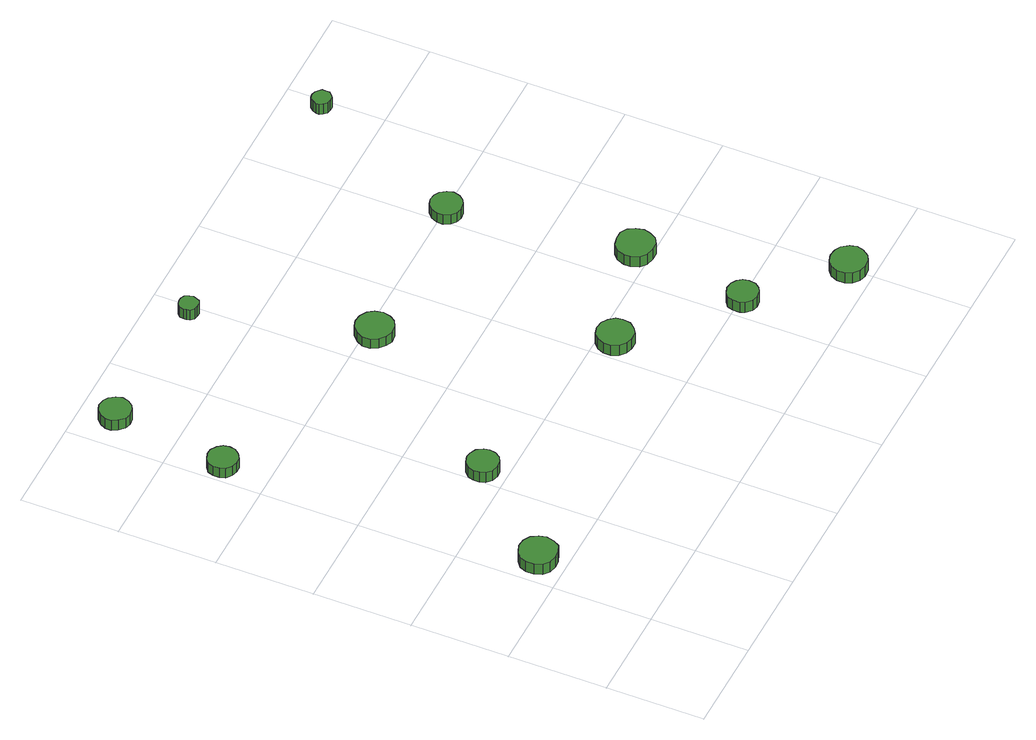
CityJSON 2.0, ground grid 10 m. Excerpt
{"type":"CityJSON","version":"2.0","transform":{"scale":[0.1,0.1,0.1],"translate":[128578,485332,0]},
"CityObjects":{
"tree1":{"type":"SolitaryVegetationObject","attributes":{"function":"something"},"geometry":[{"type":"MultiSurface","lod":"1","boundaries":[[[0,1,2,3,4,5,6,7,8,9,10,11,12,13,14]],[[15,16,17,18,19,20,21,22,23,24,25,26,27,28,29]],[[0,29,28,1]],[[1,28,27,2]],[[2,27,26,3]],[[3,26,25,4]],[[4,25,24,5]],[[5,24,23,6]],[[6,23,22,7]],[[7,22,21,8]],[[8,21,20,9]],[[9,20,19,10]],[[10,19,18,11]],[[11,18,17,12]],[[12,17,16,13]],[[13,16,15,14]],[[14,15,29,0]]]}]},
"tree2":{"type":"SolitaryVegetationObject","attributes":{"function":"something"},"geometry":[{"type":"MultiSurface","lod":"1","boundaries":[[[30,31,32,33,34,35,36,37,38,39,40,41,42,43,44]],[[45,46,47,48,49,50,51,52,53,54,55,56,57,58,59]],[[30,59,58,31]],[[31,58,57,32]],[[32,57,56,33]],[[33,56,55,34]],[[34,55,54,35]],[[35,54,53,36]],[[36,53,52,37]],[[37,52,51,38]],[[38,51,50,39]],[[39,50,49,40]],[[40,49,48,41]],[[41,48,47,42]],[[42,47,46,43]],[[43,46,45,44]],[[44,45,59,30]]]}]},
"tree3":{"type":"SolitaryVegetationObject","attributes":{"function":"something"},"geometry":[{"type":"MultiSurface","lod":"1","boundaries":[[[60,61,62,63,64,65,66,67,68,69,70,71,72,73,74]],[[75,76,77,78,79,80,81,82,83,84,85,86,87,88,89]],[[60,89,88,61]],[[61,88,87,62]],[[62,87,86,63]],[[63,86,85,64]],[[64,85,84,65]],[[65,84,83,66]],[[66,83,82,67]],[[67,82,81,68]],[[68,81,80,69]],[[69,80,79,70]],[[70,79,78,71]],[[71,78,77,72]],[[72,77,76,73]],[[73,76,75,74]],[[74,75,89,60]]]}]},
"tree4":{"type":"SolitaryVegetationObject","attributes":{"function":"something"},"geometry":[{"type":"MultiSurface","lod":"1","boundaries":[[[90,91,92,93,94,95,96,97,98,99,100,101,102,103,104]],[[105,106,107,108,109,110,111,112,113,114,115,116,117,118,119]],[[90,119,118,91]],[[91,118,117,92]],[[92,117,116,93]],[[93,116,115,94]],[[94,115,114,95]],[[95,114,113,96]],[[96,113,112,97]],[[97,112,111,98]],[[98,111,110,99]],[[99,110,109,100]],[[100,109,108,101]],[[101,108,107,102]],[[102,107,106,103]],[[103,106,105,104]],[[104,105,119,90]]]}]},
"tree5":{"type":"SolitaryVegetationObject","attributes":{"function":"something"},"geometry":[{"type":"MultiSurface","lod":"1","boundaries":[[[120,121,122,123,124,125,126,127,128,129,130,131,132,133,134]],[[135,136,137,138,139,140,141,142,143,144,145,146,147,148,149]],[[120,149,148,121]],[[121,148,147,122]],[[122,147,146,123]],[[123,146,145,124]],[[124,145,144,125]],[[125,144,143,126]],[[126,143,142,127]],[[127,142,141,128]],[[128,141,140,129]],[[129,140,139,130]],[[130,139,138,131]],[[131,138,137,132]],[[132,137,136,133]],[[133,136,135,134]],[[134,135,149,120]]]}]},
"tree6":{"type":"SolitaryVegetationObject","attributes":{"function":"something"},"geometry":[{"type":"MultiSurface","lod":"1","boundaries":[[[150,151,152,153,154,155,156,157,158,159,160,161,162,163,164]],[[165,166,167,168,169,170,171,172,173,174,175,176,177,178,179]],[[150,179,178,151]],[[151,178,177,152]],[[152,177,176,153]],[[153,176,175,154]],[[154,175,174,155]],[[155,174,173,156]],[[156,173,172,157]],[[157,172,171,158]],[[158,171,170,159]],[[159,170,169,160]],[[160,169,168,161]],[[161,168,167,162]],[[162,167,166,163]],[[163,166,165,164]],[[164,165,179,150]]]}]},
"tree7":{"type":"SolitaryVegetationObject","attributes":{"function":"something"},"geometry":[{"type":"MultiSurface","lod":"1","boundaries":[[[180,181,182,183,184,185,186,187,188,189,190,191,192,193,194]],[[195,196,197,198,199,200,201,202,203,204,205,206,207,208,209]],[[180,209,208,181]],[[181,208,207,182]],[[182,207,206,183]],[[183,206,205,184]],[[184,205,204,185]],[[185,204,203,186]],[[186,203,202,187]],[[187,202,201,188]],[[188,201,200,189]],[[189,200,199,190]],[[190,199,198,191]],[[191,198,197,192]],[[192,197,196,193]],[[193,196,195,194]],[[194,195,209,180]]]}]},
"tree8":{"type":"SolitaryVegetationObject","attributes":{"function":"something"},"geometry":[{"type":"MultiSurface","lod":"1","boundaries":[[[210,211,212,213,214,215,216,217,218,219,220,221,222,223,224]],[[225,226,227,228,229,230,231,232,233,234,235,236,237,238,239]],[[210,239,238,211]],[[211,238,237,212]],[[212,237,236,213]],[[213,236,235,214]],[[214,235,234,215]],[[215,234,233,216]],[[216,233,232,217]],[[217,232,231,218]],[[218,231,230,219]],[[219,230,229,220]],[[220,229,228,221]],[[221,228,227,222]],[[222,227,226,223]],[[223,226,225,224]],[[224,225,239,210]]]}]},
"tree9":{"type":"SolitaryVegetationObject","attributes":{"function":"something"},"geometry":[{"type":"MultiSurface","lod":"1","boundaries":[[[240,241,242,243,244,245,246,247,248,249,250,251,252,253,254]],[[255,256,257,258,259,260,261,262,263,264,265,266,267,268,269]],[[240,269,268,241]],[[241,268,267,242]],[[242,267,266,243]],[[243,266,265,244]],[[244,265,264,245]],[[245,264,263,246]],[[246,263,262,247]],[[247,262,261,248]],[[248,261,260,249]],[[249,260,259,250]],[[250,259,258,251]],[[251,258,257,252]],[[252,257,256,253]],[[253,256,255,254]],[[254,255,269,240]]]}]},
"tree10":{"type":"SolitaryVegetationObject","attributes":{"function":"something"},"geometry":[{"type":"MultiSurface","lod":"1","boundaries":[[[270,271,272,273,274,275,276,277,278,279,280,281,282,283,284]],[[285,286,287,288,289,290,291,292,293,294,295,296,297,298,299]],[[270,299,298,271]],[[271,298,297,272]],[[272,297,296,273]],[[273,296,295,274]],[[274,295,294,275]],[[275,294,293,276]],[[276,293,292,277]],[[277,292,291,278]],[[278,291,290,279]],[[279,290,289,280]],[[280,289,288,281]],[[281,288,287,282]],[[282,287,286,283]],[[283,286,285,284]],[[284,285,299,270]]]}]},
"tree11":{"type":"SolitaryVegetationObject","attributes":{"function":"something"},"geometry":[{"type":"MultiSurface","lod":"1","boundaries":[[[300,301,302,303,304,305,306,307,308,309,310,311,312,313,314]],[[315,316,317,318,319,320,321,322,323,324,325,326,327,328,329]],[[300,329,328,301]],[[301,328,327,302]],[[302,327,326,303]],[[303,326,325,304]],[[304,325,324,305]],[[305,324,323,306]],[[306,323,322,307]],[[307,322,321,308]],[[308,321,320,309]],[[309,320,319,310]],[[310,319,318,311]],[[311,318,317,312]],[[312,317,316,313]],[[313,316,315,314]],[[314,315,329,300]]]}]},
"tree12":{"type":"SolitaryVegetationObject","attributes":{"function":"something"},"geometry":[{"type":"MultiSurface","lod":"1","boundaries":[[[330,331,332,333,334,335,336,337,338,339,340,341,342,343,344]],[[345,346,347,348,349,350,351,352,353,354,355,356,357,358,359]],[[330,359,358,331]],[[331,358,357,332]],[[332,357,356,333]],[[333,356,355,334]],[[334,355,354,335]],[[335,354,353,336]],[[336,353,352,337]],[[337,352,351,338]],[[338,351,350,339]],[[339,350,349,340]],[[340,349,348,341]],[[341,348,347,342]],[[342,347,346,343]],[[343,346,345,344]],[[344,345,359,330]]]}]}
},
"vertices":[
[47,128,18],[45,135,18],[41,142,18],[34,146,18],[26,147,18],[18,144,18],[12,139,18],[9,132,18],[9,124,18],[12,116,18],[18,111,18],[26,109,18],[34,110,18],[41,113,18],[45,120,18],[45,120,5],[41,113,5],[34,110,5],[26,109,5],[18,111,5],[12,116,5],[9,124,5],[9,132,5],[12,139,5],[18,144,5],[26,147,5],[34,146,5],[41,142,5],[45,135,5],[47,128,5],
[34,447,17],[33,453,17],[29,458,17],[23,462,17],[17,462,17],[11,460,17],[6,456,17],[4,450,17],[4,444,17],[6,438,17],[11,434,17],[17,432,17],[23,432,17],[29,436,17],[33,441,17],[33,441,5],[29,436,5],[23,432,5],[17,432,5],[11,434,5],[6,438,5],[4,444,5],[4,450,5],[6,456,5],[11,460,5],[17,462,5],[23,462,5],[29,458,5],[33,453,5],[34,447,5],
[130,224,18],[129,230,18],[125,236,18],[119,239,18],[113,240,18],[106,238,18],[101,233,18],[99,227,18],[99,221,18],[101,215,18],[106,210,18],[113,208,18],[119,209,18],[125,212,18],[129,218,18],[129,218,5],[125,212,5],[119,209,5],[113,208,5],[106,210,5],[101,215,5],[99,221,5],[99,227,5],[101,233,5],[106,238,5],[113,240,5],[119,239,5],[125,236,5],[129,230,5],[130,224,5],
[52,565,17],[50,571,17],[46,577,17],[41,580,17],[34,581,17],[28,579,17],[23,574,17],[20,568,17],[20,562,17],[23,556,17],[28,551,17],[34,549,17],[41,550,17],[46,553,17],[50,558,17],[50,558,4],[46,553,4],[41,550,4],[34,549,4],[28,551,4],[23,556,4],[20,562,4],[20,568,4],[23,574,4],[28,579,4],[34,581,4],[41,580,4],[46,577,4],[50,571,4],[52,565,4],
[254,390,19],[252,398,19],[248,404,19],[241,408,19],[233,409,19],[226,407,19],[220,401,19],[216,394,19],[216,386,19],[220,379,19],[226,374,19],[233,371,19],[241,372,19],[248,376,19],[252,382,19],[252,382,7],[248,376,7],[241,372,7],[233,371,7],[226,374,7],[220,379,7],[216,386,7],[216,394,7],[220,401,7],[226,407,7],[233,409,7],[241,408,7],[248,404,7],[252,398,7],[254,390,7],
[196,558,23],[195,562,23],[193,566,23],[189,568,23],[185,568,23],[181,567,23],[178,564,23],[177,560,23],[177,557,23],[178,553,23],[181,550,23],[185,549,23],[189,549,23],[193,551,23],[195,555,23],[195,555,10],[193,551,10],[189,549,10],[185,549,10],[181,550,10],[178,553,10],[177,557,10],[177,560,10],[178,564,10],[181,567,10],[185,568,10],[189,568,10],[193,566,10],[195,562,10],[196,558,10],
[339,183,18],[338,190,18],[333,196,18],[327,200,18],[319,201,18],[312,199,18],[306,194,18],[303,187,18],[303,179,18],[306,172,18],[312,167,18],[319,165,18],[327,165,18],[333,169,18],[338,175,18],[338,175,5],[333,169,5],[327,165,5],[319,165,5],[312,167,5],[306,172,5],[303,179,5],[303,187,5],[306,194,5],[312,199,5],[319,201,5],[327,200,5],[333,196,5],[338,190,5],[339,183,5],
[434,97,19],[433,103,19],[429,108,19],[424,111,19],[417,112,19],[411,110,19],[406,106,19],[404,100,19],[404,93,19],[406,88,19],[411,83,19],[417,81,19],[424,82,19],[429,85,19],[433,90,19],[433,90,6],[429,85,6],[424,82,6],[417,81,6],[411,83,6],[406,88,6],[404,93,6],[404,100,6],[406,106,6],[411,110,6],[417,112,6],[424,111,6],[429,108,6],[433,103,6],[434,97,6],
[455,214,19],[453,222,19],[449,229,19],[442,233,19],[434,233,19],[426,231,19],[420,226,19],[417,218,19],[417,211,19],[420,203,19],[426,198,19],[434,196,19],[442,196,19],[449,200,19],[453,207,19],[453,207,6],[449,200,6],[442,196,6],[434,196,6],[426,198,6],[420,203,6],[417,211,6],[417,218,6],[420,226,6],[426,231,6],[434,233,6],[442,233,6],[449,229,6],[453,222,6],[455,214,6],
[519,25,17],[517,32,17],[512,39,17],[506,42,17],[498,43,17],[491,41,17],[485,36,17],[482,29,17],[482,21,17],[485,14,17],[491,9,17],[498,7,17],[506,8,17],[512,11,17],[517,18,17],[517,18,4],[512,11,4],[506,8,4],[498,7,4],[491,9,4],[485,14,4],[482,21,4],[482,29,4],[485,36,4],[491,41,4],[498,43,4],[506,42,4],[512,39,4],[517,32,4],[519,25,4],
[421,394,25],[419,400,25],[415,406,25],[410,409,25],[403,410,25],[397,408,25],[392,403,25],[389,397,25],[389,390,25],[392,384,25],[397,380,25],[403,378,25],[410,379,25],[415,382,25],[419,387,25],[419,387,13],[415,382,13],[410,379,13],[403,378,13],[397,380,13],[392,384,13],[389,390,13],[389,397,13],[392,403,13],[397,408,13],[403,410,13],[410,409,13],[415,406,13],[419,400,13],[421,394,13],
[500,561,18],[500,565,18],[497,568,18],[494,570,18],[490,571,18],[486,570,18],[483,567,18],[481,563,18],[481,559,18],[483,556,18],[486,553,18],[490,552,18],[494,552,18],[497,554,18],[500,557,18],[500,557,5],[497,554,5],[494,552,5],[490,552,5],[486,553,5],[483,556,5],[481,559,5],[481,563,5],[483,567,5],[486,570,5],[490,571,5],[494,570,5],[497,568,5],[500,565,5],[500,561,5]
]}
